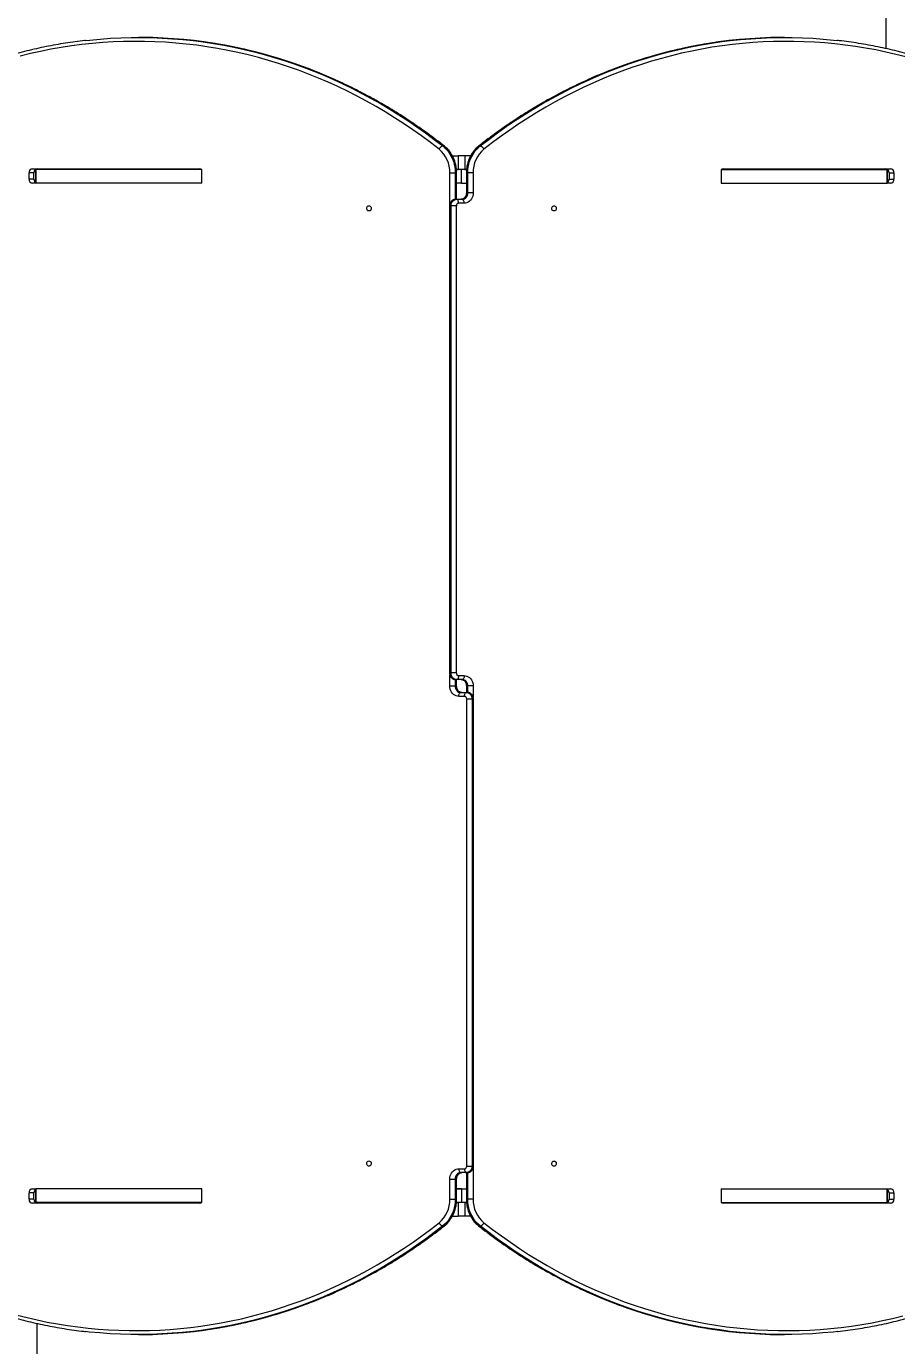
# Model space of a CAD drawing. Header units: millimetres. Extents: x -8939 to 8472, y -10604 to 8071.
# Drawn here: x -390 to 952, y -668 to 1365 of the extents above; entities that cross this region are included whole.
import ezdxf

# ---------------------------------------------------------------- set-up
doc = ezdxf.new("R2010")
doc.units = ezdxf.units.MM
for name, color, linetype in [('DIKOM_ОБЪЕКТ', 7, 'Continuous'), ('DIKOM_РАЗМЕР_ЗОНА', 7, 'Continuous'), ('DIKOM_РАЗМЕР_ОБЪЕКТА', 7, 'Continuous')]:
    doc.layers.add(name, color=color, linetype=linetype)
doc.styles.add('style1', font='arial.ttf', dxfattribs={"width": 0.8})
doc.dimstyles.new('1-50', dxfattribs={"dimtxt": 300, "dimasz": 200, "dimexe": 100, "dimexo": 0, "dimgap": 100, "dimtad": 1, "dimdec": 0, "dimtxsty": 'style1', "dimcen": 0, "dimclrd": 7, "dimclre": 7, "dimadec": 1, "dimazin": 2, "dimtfac": 1, "dimtdec": 0, "dimtmove": 0, "dimatfit": 3, "dimfxl": 0, "dimlwd": 25, "dimlwe": 18, "dimarcsym": 0})

# ---------------------------------------------------------------- blocks, each defined once
blk = doc.blocks.new('*D10')
at = {"layer": 'Defpoints', "color": 0, "transparency": 16777216}
for p in [(-1552.4, 6070.9), (-5993.5, -5179.1), (3962.9, -5179.1)]:
    blk.add_point(p, dxfattribs=at)
at = {"layer": 'DIKOM_РАЗМЕР_ОБЪЕКТА', "color": 7, "lineweight": 18, "transparency": 16777216}
for p, q in [((-1552.4, 6070.9), (-6093.5, 6070.9)), ((3962.9, -5179.1), (-6093.5, -5179.1))]:
    blk.add_line(p, q, dxfattribs=at)
at = {"layer": 'DIKOM_РАЗМЕР_ОБЪЕКТА', "color": 7, "lineweight": 25, "transparency": 16777216}
blk.add_line((-5993.5, 5870.9), (-5993.5, -4979.1), dxfattribs=at)
at = {"layer": 'DIKOM_РАЗМЕР_ОБЪЕКТА', "color": 7, "transparency": 16777216}
for points in [[(-6026.9, 5870.9), (-5960.2, 5870.9), (-5993.5, 6070.9)], [(-6026.9, -4979.1), (-5960.2, -4979.1), (-5993.5, -5179.1)]]:
    blk.add_solid(points, dxfattribs=at)
at = {"layer": 'DIKOM_РАЗМЕР_ОБЪЕКТА', "color": 0, "transparency": 16777216, "insert": (-6246.7, 1864), "char_height": 300, "attachment_point": 5, "rotation": 90, "style": 'style1'}
blk.add_mtext('11250', dxfattribs=at)
blk = doc.blocks.new('*D11')
at = {"layer": 'Defpoints', "color": 0, "transparency": 16777216}
for p in [(-4909.4, 1993.3), (5472.2, -1149), (5472.2, -8455.4)]:
    blk.add_point(p, dxfattribs=at)
at = {"layer": 'DIKOM_РАЗМЕР_ОБЪЕКТА', "color": 7, "lineweight": 18, "transparency": 16777216}
for p, q in [((-4909.4, 1993.3), (-4909.4, -8555.4)), ((5472.2, -1149), (5472.2, -8555.4))]:
    blk.add_line(p, q, dxfattribs=at)
at = {"layer": 'DIKOM_РАЗМЕР_ОБЪЕКТА', "color": 7, "lineweight": 25, "transparency": 16777216}
blk.add_line((-4709.4, -8455.4), (5272.2, -8455.4), dxfattribs=at)
at = {"layer": 'DIKOM_РАЗМЕР_ОБЪЕКТА', "color": 7, "transparency": 16777216}
for points in [[(-4709.4, -8422), (-4709.4, -8488.7), (-4909.4, -8455.4)], [(5272.2, -8422), (5272.2, -8488.7), (5472.2, -8455.4)]]:
    blk.add_solid(points, dxfattribs=at)
at = {"layer": 'DIKOM_РАЗМЕР_ОБЪЕКТА', "color": 0, "transparency": 16777216, "insert": (1663.1, -8202.2), "char_height": 300, "attachment_point": 5, "style": 'style1'}
blk.add_mtext('10400', dxfattribs=at)
blk = doc.blocks.new('*D12')
at = {"layer": 'Defpoints', "color": 0, "transparency": 16777216}
for p in [(-8488.9, 8070.9), (-1804, 8070.9), (173.6, -6679.1)]:
    blk.add_point(p, dxfattribs=at)
at = {"layer": 'DIKOM_РАЗМЕР_ЗОНА', "color": 7, "lineweight": 18, "transparency": 16777216}
for p, q in [((-1804, 8070.9), (-8588.9, 8070.9)), ((173.6, -6679.1), (-8588.9, -6679.1))]:
    blk.add_line(p, q, dxfattribs=at)
at = {"layer": 'DIKOM_РАЗМЕР_ЗОНА', "color": 7, "lineweight": 25, "transparency": 16777216}
blk.add_line((-8488.9, -6479.1), (-8488.9, 7870.9), dxfattribs=at)
at = {"layer": 'DIKOM_РАЗМЕР_ЗОНА', "color": 7, "transparency": 16777216}
for points in [[(-8522.3, 7870.9), (-8455.6, 7870.9), (-8488.9, 8070.9)], [(-8522.3, -6479.1), (-8455.6, -6479.1), (-8488.9, -6679.1)]]:
    blk.add_solid(points, dxfattribs=at)
at = {"layer": 'DIKOM_РАЗМЕР_ЗОНА', "color": 0, "transparency": 16777216, "insert": (-8742.1, 2001.1), "char_height": 300, "attachment_point": 5, "rotation": 90, "style": 'style1'}
blk.add_mtext('14750', dxfattribs=at)
blk = doc.blocks.new('*D13')
at = {"layer": 'Defpoints', "color": 0, "transparency": 16777216}
for p in [(-7909.4, 1799), (8472.2, -1099.5), (-7909.4, -10503.8)]:
    blk.add_point(p, dxfattribs=at)
at = {"layer": 'DIKOM_РАЗМЕР_ЗОНА', "color": 7, "lineweight": 18, "transparency": 16777216}
for p, q in [((-7909.4, 1799), (-7909.4, -10603.8)), ((8472.2, -1099.5), (8472.2, -10603.8))]:
    blk.add_line(p, q, dxfattribs=at)
at = {"layer": 'DIKOM_РАЗМЕР_ЗОНА', "color": 7, "lineweight": 25, "transparency": 16777216}
blk.add_line((8272.2, -10503.8), (-7709.4, -10503.8), dxfattribs=at)
at = {"layer": 'DIKOM_РАЗМЕР_ЗОНА', "color": 7, "transparency": 16777216}
for points in [[(-7709.4, -10470.4), (-7709.4, -10537.1), (-7909.4, -10503.8)], [(8272.2, -10470.4), (8272.2, -10537.1), (8472.2, -10503.8)]]:
    blk.add_solid(points, dxfattribs=at)
at = {"layer": 'DIKOM_РАЗМЕР_ЗОНА', "color": 0, "transparency": 16777216, "insert": (1786.3, -10250.6), "char_height": 300, "attachment_point": 5, "style": 'style1'}
blk.add_mtext('16400', dxfattribs=at)

msp = doc.modelspace()

# ---------------------------------------------------------------- linework, layer by layer
at = {"layer": 'DIKOM_ОБЪЕКТ', "color": 7, "linetype": 'Continuous', "lineweight": 15}
for p, q in [((934.7, 1415.2), (934.7, 1331.4)), ((-215.8, 1348.4), (-217.3, 1348.4)), ((778.7, 1348.4), (777.2, 1348.4)), ((253.5, 1181.2), (252, 1181.2)), ((307.9, 1181.2), (309.4, 1181.2)), ((266.7, 1166), (275.7, 1166)), ((275.7, 1166), (275.7, 1145)), ((285.7, 1166), (275.7, 1166)), ((285.7, 1166), (285.7, 1145)), ((294.7, 1166), (285.7, 1166)), ((-386, 1130), (-386, 1140)), ((-378.5, 1140), (-386, 1140)), ((-380.8, 1146), (-122.7, 1146)), ((-378.5, 1130), (-378.5, 1140)), ((-376.1, 1145), (-375.8, 1145)), ((-375.8, 1124.7), (-375.8, 1145)), ((-375.7, 1145), (-375.7, 1124)), ((-375.3, 1145), (-375.7, 1145)), ((-375.3, 1124), (-375.3, 1145)), ((-119.6, 1145), (-375.3, 1145)), ((-119.6, 1124), (-119.6, 1145)), ((262.7, 1139.9), (270.9, 1139.9)), ((262.7, 1092), (262.7, 1139.9)), ((272.4, 1139.9), (270.9, 1139.9)), ((270.9, 1139.9), (270.9, 1098.9)), ((272.4, 1099), (272.4, 1139.9)), ((272.4, 1139.9), (273.2, 1139.9)), ((272.9, 1145), (275.7, 1145)), ((272.9, 1145), (273.2, 1145)), ((275.7, 1145), (273.2, 1145)), ((273.2, 1139.9), (273.2, 1145)), ((273.2, 1099), (273.2, 1139.9)), ((285.7, 1145), (275.7, 1145)), ((280.7, 1124), (280.7, 1145)), ((288.4, 1145), (285.7, 1145)), ((285.7, 1145), (288.2, 1145)), ((288.4, 1145), (288.2, 1145)), ((288.2, 1145), (288.2, 1139.9)), ((288.2, 1139.9), (288.2, 1109)), ((289, 1139.9), (288.2, 1139.9)), ((289, 1139.9), (289, 1109)), ((289, 1139.9), (290.5, 1139.9)), ((298.7, 1139.9), (290.5, 1139.9)), ((290.5, 1109), (290.5, 1139.9)), ((298.7, 1139.9), (298.7, 1109)), ((681, 1145), (681, 1124)), ((681, 1145), (936.6, 1145)), ((684.1, 1146), (942.1, 1146)), ((934.7, 1145), (934.7, 1146)), ((936.6, 1145), (936.6, 1124)), ((936.6, 1145), (937, 1145)), ((937, 1124), (937, 1145)), ((937.5, 1145), (937.1, 1145)), ((937.1, 1145), (937.1, 1124.7)), ((939.8, 1140), (947.3, 1140)), ((939.8, 1140), (939.8, 1130)), ((947.3, 1140), (947.3, 1130)), ((-378.5, 1130), (-386, 1130)), ((-375.7, 1124), (-380.8, 1124)), ((-375.3, 1124), (-375.7, 1124)), ((-119.6, 1124), (-375.3, 1124)), ((280.7, 1124), (273.2, 1124)), ((280.7, 1124), (288.2, 1124)), ((681, 1124), (936.6, 1124)), ((936.6, 1124), (937, 1124)), ((942.1, 1124), (937, 1124)), ((939.8, 1130), (947.3, 1130)), ((271.7, 1099), (273.2, 1099)), ((273.2, 1099), (281.8, 1099)), ((289, 1109), (288.2, 1109)), ((289, 1109), (290.5, 1109)), ((298.7, 1109), (290.5, 1109)), ((262.2, 1089), (262.2, 369)), ((263, 1089), (262.2, 1089)), ((263, 1089), (263, 369)), ((263, 1089), (264.5, 1089)), ((264.5, 369), (264.5, 1089)), ((272.7, 1089), (264.5, 1089)), ((272.7, 1089), (272.7, 369)), ((284.8, 1093), (276.2, 1093)), ((263, 369), (262.2, 369)), ((263, 369), (264.5, 369)), ((272.7, 369), (264.5, 369)), ((262.7, 349), (262.7, 365.8)), ((262.7, 349), (270.9, 349)), ((270.9, 359), (270.9, 349)), ((272.4, 349), (270.9, 349)), ((271.7, 359), (273.2, 359)), ((272.4, 349), (272.4, 359)), ((272.4, 349), (273.2, 349)), ((273.2, 349), (273.2, 359)), ((281.8, 359), (273.2, 359)), ((276.2, 365), (284.8, 365)), ((288.2, 349), (288.2, 339)), ((289, 349), (288.2, 349)), ((289, 349), (290.5, 349)), ((289, 349), (289, 339)), ((298.7, 349), (290.5, 349)), ((290.5, 338.9), (290.5, 349)), ((298.7, 349), (298.7, 332.1)), ((285.2, 333), (276.5, 333)), ((279.5, 339), (288.2, 339)), ((289.7, 339), (288.2, 339)), ((288.7, -391), (288.7, 329)), ((288.7, 329), (296.9, 329)), ((296.9, 329), (296.9, -391)), ((298.4, 329), (296.9, 329)), ((298.4, -391), (298.4, 329)), ((298.4, 329), (299.2, 329)), ((299.2, -391), (299.2, 329)), ((276.5, -395), (285.2, -395)), ((288.2, -401), (279.5, -401)), ((281, -401), (279.5, -401)), ((288.2, -401), (288.2, -441.9)), ((289.7, -401), (288.2, -401)), ((288.7, -391), (296.9, -391)), ((289, -401), (289, -441.9)), ((290.5, -441.9), (290.5, -401)), ((298.4, -391), (296.9, -391)), ((298.4, -391), (299.2, -391)), ((298.7, -394.1), (298.7, -441.9)), ((-380.8, -426), (-375.7, -426)), ((-375.8, -447), (-375.8, -426.8)), ((-375.7, -426), (-375.7, -447)), ((-375.3, -426), (-375.7, -426)), ((-375.3, -447), (-375.3, -426)), ((-119.6, -426), (-375.3, -426)), ((-119.6, -447), (-119.6, -426)), ((262.7, -441.9), (262.7, -411)), ((262.7, -411), (270.9, -411)), ((270.9, -411), (270.9, -441.9)), ((272.4, -411), (270.9, -411)), ((272.4, -441.9), (272.4, -411)), ((272.4, -411), (273.2, -411)), ((273.2, -441.9), (273.2, -411)), ((273.2, -447), (273.2, -426)), ((280.7, -426), (273.2, -426)), ((273.2, -426), (288.2, -426)), ((280.7, -426), (280.7, -447)), ((280.7, -426), (288.2, -426)), ((681, -426), (681, -447)), ((681, -426), (936.6, -426)), ((936.6, -426), (936.6, -447)), ((936.6, -426), (937, -426)), ((937, -447), (937, -426)), ((937, -426), (942.1, -426)), ((937.1, -426.8), (937.1, -447)), ((-386, -442), (-386, -432)), ((-378.5, -432), (-386, -432)), ((-378.5, -442), (-386, -442)), ((-378.5, -442), (-378.5, -432)), ((-376.1, -447), (-375.8, -447)), ((-375.3, -447), (-375.7, -447)), ((-119.6, -447), (-375.3, -447)), ((-373.3, -447), (-373.3, -448)), ((262.7, -441.9), (270.9, -441.9)), ((272.4, -441.9), (270.9, -441.9)), ((272.4, -441.9), (273.2, -441.9)), ((272.9, -447), (275.7, -447)), ((272.9, -447), (273.2, -447)), ((275.7, -447), (273.2, -447)), ((275.7, -447), (275.7, -468)), ((285.7, -447), (275.7, -447)), ((285.7, -447), (285.7, -468)), ((288.4, -447), (285.7, -447)), ((285.7, -447), (288.2, -447)), ((289, -441.9), (288.2, -441.9)), ((288.2, -441.9), (288.2, -447)), ((288.4, -447), (288.2, -447)), ((289, -441.9), (290.5, -441.9)), ((298.7, -441.9), (290.5, -441.9)), ((681, -447), (936.6, -447)), ((936.6, -447), (937, -447)), ((937.5, -447), (937.1, -447)), ((939.8, -432), (947.3, -432)), ((939.8, -432), (939.8, -442)), ((939.8, -442), (947.3, -442)), ((947.3, -432), (947.3, -442)), ((-122.7, -448), (-380.8, -448)), ((942.1, -448), (684.1, -448)), ((253.5, -483.2), (252, -483.2)), ((266.7, -468), (275.7, -468)), ((285.7, -468), (275.7, -468)), ((294.7, -468), (285.7, -468)), ((307.9, -483.2), (309.4, -483.2)), ((-373.3, -717.2), (-373.3, -633.5)), ((-217.3, -650.5), (-215.8, -650.5)), ((777.2, -650.5), (778.7, -650.5))]:
    msp.add_line(p, q, dxfattribs=at)
at = {"layer": 'DIKOM_ОБЪЕКТ', "color": 7, "linetype": 'Continuous', "lineweight": 15, "flags": 128}
for points in [[(246.1, 1176.2), (232.7, 1186.5), (219.1, 1196.6), (205.4, 1206.3), (191.5, 1215.7), (177.4, 1224.8), (163.2, 1233.6), (148.9, 1242), (134.4, 1250.2), (119.8, 1258), (105.1, 1265.4), (90.2, 1272.6), (75.2, 1279.4), (60.1, 1285.9), (44.9, 1292), (29.6, 1297.8), (14.2, 1303.2), (-1.3, 1308.3), (-16.8, 1313.1), (-32.5, 1317.5), (-48.2, 1321.5), (-64, 1325.2), (-79.8, 1328.5), (-95.7, 1331.5), (-111.7, 1334.1), (-127.6, 1336.4), (-143.7, 1338.3), (-159.7, 1339.8), (-175.8, 1341), (-191.9, 1341.8), (-208, 1342.3), (-224.1, 1342.4), (-240.2, 1342.1), (-256.3, 1341.5), (-272.3, 1340.5), (-288.4, 1339.2), (-304.4, 1337.5), (-320.4, 1335.4), (-336.4, 1333), (-352.3, 1330.2), (-368.2, 1327), (-384, 1323.5), (-399.8, 1319.7)], [(-299, 1343.8), (-292.3, 1344.5), (-276.4, 1346), (-260.5, 1347.1), (-244.6, 1347.9), (-228.7, 1348.3), (-212.7, 1348.4), (-196.8, 1348.1), (-180.9, 1347.5), (-165, 1346.5), (-149.1, 1345.2), (-133.2, 1343.5), (-133.1, 1343.5)], [(-131.5, 1343.5), (-131.7, 1343.5), (-147.6, 1345.2), (-163.5, 1346.5), (-179.4, 1347.5), (-195.3, 1348.1), (-211.2, 1348.4), (-215.8, 1348.4)], [(-133.1, 1343.5), (-117.4, 1341.5), (-101.6, 1339.1), (-85.8, 1336.3), (-70.1, 1333.3), (-54.4, 1329.8), (-38.8, 1326.1), (-23.3, 1321.9), (-7.9, 1317.5), (7.5, 1312.7), (22.8, 1307.6), (38, 1302.1), (53.2, 1296.3), (68.2, 1290.1), (83.1, 1283.7), (97.9, 1276.9), (112.6, 1269.7), (127.2, 1262.3), (141.6, 1254.5), (155.9, 1246.4), (170.1, 1238), (184.1, 1229.3), (198, 1220.3), (211.7, 1210.9), (225.3, 1201.3), (238.7, 1191.4), (252, 1181.2)], [(253.5, 1181.2), (240.2, 1191.4), (226.8, 1201.3), (213.2, 1210.9), (199.5, 1220.3), (185.6, 1229.3), (171.6, 1238), (157.4, 1246.4), (143.1, 1254.5), (128.7, 1262.3), (114.1, 1269.7), (99.4, 1276.9), (84.6, 1283.7), (69.7, 1290.1), (54.7, 1296.3), (39.5, 1302.1), (24.3, 1307.6), (9, 1312.7), (-6.4, 1317.5), (-21.8, 1321.9), (-37.3, 1326.1), (-52.9, 1329.8), (-68.6, 1333.3), (-84.3, 1336.3), (-100.1, 1339.1), (-115.9, 1341.5), (-131.5, 1343.5)], [(692.9, 1343.5), (677.4, 1341.5), (661.6, 1339.1), (645.9, 1336.4), (630.1, 1333.3), (614.5, 1329.9), (598.9, 1326.1), (583.3, 1322), (567.9, 1317.5), (552.5, 1312.7), (537.2, 1307.6), (521.9, 1302.1), (506.8, 1296.3), (491.8, 1290.2), (476.9, 1283.7), (462, 1276.9), (447.3, 1269.8), (432.8, 1262.3), (418.3, 1254.5), (404, 1246.4), (389.8, 1238), (375.8, 1229.3), (361.9, 1220.3), (348.1, 1211), (334.6, 1201.3), (321.1, 1191.4), (307.9, 1181.2)], [(309.4, 1181.2), (322.6, 1191.4), (336.1, 1201.3), (349.6, 1211), (363.4, 1220.3), (377.3, 1229.3), (391.3, 1238), (405.5, 1246.4), (419.8, 1254.5), (434.3, 1262.3), (448.8, 1269.8), (463.5, 1276.9), (478.4, 1283.7), (493.3, 1290.2), (508.3, 1296.3), (523.4, 1302.1), (538.7, 1307.6), (554, 1312.7), (569.4, 1317.5), (584.8, 1322), (600.4, 1326.1), (616, 1329.9), (631.6, 1333.3), (647.4, 1336.4), (663.1, 1339.1), (678.9, 1341.5), (694.6, 1343.5)], [(965.9, 1318.4), (950.5, 1322.3), (934.9, 1325.9), (919.3, 1329.1), (903.7, 1332), (888, 1334.5), (872.3, 1336.7), (856.5, 1338.5), (840.7, 1340), (824.9, 1341.1), (809.1, 1341.9), (793.2, 1342.3), (777.4, 1342.4), (761.5, 1342.1), (745.7, 1341.5), (729.9, 1340.5), (714.1, 1339.2), (698.3, 1337.5), (682.6, 1335.5), (666.8, 1333.2), (651.2, 1330.5), (635.6, 1327.4), (620, 1324), (604.5, 1320.2), (589, 1316.2), (573.7, 1311.7), (558.4, 1307), (543.2, 1301.9), (528, 1296.4), (513, 1290.6), (498.1, 1284.5), (483.2, 1278.1), (468.5, 1271.3), (453.9, 1264.3), (439.4, 1256.8), (425.1, 1249.1), (410.8, 1241.1), (396.7, 1232.7), (382.8, 1224.1), (369, 1215.1), (355.3, 1205.8), (341.8, 1196.2), (328.5, 1186.4), (315.3, 1176.2)], [(777.2, 1348.4), (772.9, 1348.4), (756.9, 1348.1), (741, 1347.5), (725.1, 1346.5), (709.2, 1345.2), (693.3, 1343.5), (692.9, 1343.5)], [(694.6, 1343.5), (694.8, 1343.5), (710.7, 1345.2), (726.6, 1346.5), (742.5, 1347.5), (758.4, 1348.1), (774.4, 1348.4), (790.3, 1348.3), (806.2, 1347.9), (822.2, 1347.1), (838.1, 1346), (854, 1344.5), (860.3, 1343.8)], [(252, 1181.2), (251.3, 1181.1), (250.6, 1180.8), (249.8, 1180.3), (249, 1179.7), (248.2, 1179), (247.4, 1178.1), (246.7, 1177.2), (246.1, 1176.2)], [(252, 1181.2), (255, 1178.5), (257.9, 1175.6), (260.5, 1172.3), (262.9, 1168.8), (264.9, 1165.1), (266.7, 1161.2), (268.2, 1157.2), (269.4, 1153), (270.2, 1148.6), (270.7, 1144.3), (270.9, 1139.9)], [(272.4, 1139.9), (272.2, 1144.3), (271.7, 1148.6), (270.9, 1153), (269.7, 1157.2), (268.2, 1161.2), (266.4, 1165.1), (264.4, 1168.8), (262, 1172.3), (259.4, 1175.6), (256.5, 1178.5), (253.5, 1181.2)], [(254.3, 1180.9), (254, 1181.1), (253.5, 1181.2)], [(307.9, 1181.2), (304.8, 1178.5), (302, 1175.6), (299.4, 1172.3), (297, 1168.8), (294.9, 1165.1), (293.1, 1161.2), (291.7, 1157.2), (290.5, 1153), (289.7, 1148.6), (289.2, 1144.3), (289, 1139.9)], [(290.5, 1139.9), (290.7, 1144.3), (291.2, 1148.6), (292, 1153), (293.2, 1157.2), (294.6, 1161.2), (296.4, 1165.1), (298.5, 1168.8), (300.9, 1172.3), (303.5, 1175.6), (306.3, 1178.5), (309.4, 1181.2)], [(307.1, 1180.9), (307.4, 1181.1), (307.9, 1181.2)], [(309.4, 1181.2), (310, 1181.1), (310.8, 1180.8), (311.5, 1180.3), (312.4, 1179.7), (313.2, 1179), (314, 1178.1), (314.7, 1177.2), (315.3, 1176.2)], [(271.7, 1099), (270, 1098.8), (268.3, 1098.2), (266.9, 1097.3), (265.5, 1096), (264.5, 1094.5), (263.7, 1092.8), (263.2, 1090.9), (263, 1089)], [(264.5, 1089), (264.7, 1090.9), (265.2, 1092.8), (266, 1094.5), (267, 1096), (268.4, 1097.3), (269.8, 1098.2), (271.5, 1098.8), (273.2, 1099)], [(276.2, 1093), (276.1, 1094.1), (275.9, 1095.3), (275.7, 1096.3), (275.3, 1097.2), (274.8, 1097.9), (274.3, 1098.5), (273.7, 1098.8), (273.2, 1099)], [(289, 1109), (288.8, 1107), (288.3, 1105.1), (287.5, 1103.4), (286.4, 1101.9), (285.1, 1100.6), (283.6, 1099.7), (282, 1099.2), (280.3, 1099)], [(281.8, 1099), (283.5, 1099.2), (285.1, 1099.7), (286.6, 1100.6), (287.9, 1101.9), (289, 1103.4), (289.8, 1105.1), (290.3, 1107), (290.5, 1109)], [(284.8, 1093), (284.8, 1094.1), (284.6, 1095.3), (284.3, 1096.3), (283.9, 1097.2), (283.5, 1097.9), (283, 1098.5), (282.4, 1098.8), (281.8, 1099)], [(298.7, 1109), (298.5, 1106.5), (298, 1104), (297.2, 1101.7), (296, 1099.6), (294.6, 1097.6), (293, 1096), (291.1, 1094.7), (289.1, 1093.7), (287, 1093.2), (284.8, 1093)], [(138, 1089), (139, 1088.8), (139.9, 1088.3), (140.7, 1087.5), (141.2, 1086.4), (141.4, 1085.3), (141.3, 1084.1), (141, 1083), (140.3, 1082), (139.5, 1081.4), (138.5, 1081), (137.5, 1081), (136.5, 1081.4), (135.6, 1082), (135, 1083), (134.6, 1084.1), (134.5, 1085.3), (134.7, 1086.4), (135.3, 1087.5), (136, 1088.3), (137, 1088.8), (138, 1089)], [(423.4, 1081), (422.4, 1081.1), (421.4, 1081.7), (420.7, 1082.5), (420.2, 1083.5), (419.9, 1084.7), (420, 1085.8), (420.4, 1087), (421, 1087.9), (421.9, 1088.6), (422.9, 1088.9), (423.9, 1088.9), (424.9, 1088.6), (425.7, 1087.9), (426.4, 1087), (426.8, 1085.8), (426.8, 1084.7), (426.6, 1083.5), (426.1, 1082.5), (425.3, 1081.7), (424.4, 1081.1), (423.4, 1081)], [(263, 369), (263.2, 367), (263.7, 365.1), (264.5, 363.4), (265.5, 361.9), (266.9, 360.6), (268.3, 359.7), (270, 359.2), (271.7, 359)], [(273.2, 359), (271.5, 359.2), (269.8, 359.7), (268.4, 360.6), (267, 361.9), (266, 363.4), (265.2, 365.1), (264.7, 367), (264.5, 369)], [(276.5, 333), (274.4, 333.2), (272.3, 333.7), (270.2, 334.7), (268.4, 336), (266.7, 337.6), (265.3, 339.6), (264.2, 341.7), (263.4, 344), (262.9, 346.5), (262.7, 349)], [(270.9, 349), (271, 347), (271.5, 345.1), (272.3, 343.4), (273.4, 341.9), (274.7, 340.6), (276.2, 339.7), (277.8, 339.2), (279.5, 339)], [(281, 339), (279.3, 339.2), (277.7, 339.7), (276.2, 340.6), (274.9, 341.9), (273.8, 343.4), (273, 345.1), (272.5, 347), (272.4, 349)], [(276.2, 365), (276.1, 363.8), (275.9, 362.7), (275.7, 361.6), (275.3, 360.7), (274.8, 360), (274.3, 359.4), (273.7, 359.1), (273.2, 359)], [(280.3, 359), (282, 358.8), (283.6, 358.2), (285.1, 357.3), (286.4, 356), (287.5, 354.5), (288.3, 352.8), (288.8, 350.9), (289, 349)], [(284.8, 365), (284.8, 363.8), (284.6, 362.7), (284.3, 361.6), (283.9, 360.7), (283.5, 360), (283, 359.4), (282.4, 359.1), (281.8, 359)], [(290.5, 349), (290.3, 350.9), (289.8, 352.8), (289, 354.5), (287.9, 356), (286.6, 357.3), (285.1, 358.2), (283.5, 358.8), (281.8, 359)], [(284.8, 365), (287, 364.8), (289.1, 364.2), (291.1, 363.2), (293, 361.9), (294.6, 360.3), (296, 358.4), (297.2, 356.2), (298, 353.9), (298.5, 351.5), (298.7, 349)], [(276.5, 333), (276.6, 334.1), (276.8, 335.3), (277, 336.3), (277.4, 337.2), (277.9, 337.9), (278.4, 338.5), (279, 338.8), (279.5, 339)], [(285.2, 333), (285.3, 334.1), (285.4, 335.3), (285.7, 336.3), (286.1, 337.2), (286.5, 337.9), (287, 338.5), (287.6, 338.8), (288.2, 339)], [(288.2, 339), (289.9, 338.8), (291.5, 338.2), (293, 337.3), (294.3, 336), (295.4, 334.5), (296.2, 332.8), (296.7, 330.9), (296.9, 329)], [(298.4, 329), (298.2, 330.9), (297.7, 332.8), (296.9, 334.5), (295.8, 336), (294.5, 337.3), (293, 338.2), (291.4, 338.8), (289.7, 339)], [(138, -383), (139, -383.2), (139.9, -383.7), (140.7, -384.5), (141.2, -385.6), (141.4, -386.7), (141.3, -387.9), (141, -389), (140.3, -390), (139.5, -390.6), (138.5, -391), (137.5, -391), (136.5, -390.6), (135.6, -390), (135, -389), (134.6, -387.9), (134.5, -386.7), (134.7, -385.6), (135.3, -384.5), (136, -383.7), (137, -383.2), (138, -383)], [(423.4, -391), (422.4, -390.9), (421.4, -390.3), (420.7, -389.5), (420.2, -388.5), (419.9, -387.3), (420, -386.2), (420.4, -385), (421, -384.1), (421.9, -383.4), (422.9, -383.1), (423.9, -383.1), (424.9, -383.4), (425.7, -384.1), (426.4, -385), (426.8, -386.2), (426.8, -387.3), (426.6, -388.5), (426.1, -389.5), (425.3, -390.3), (424.4, -390.9), (423.4, -391)], [(262.7, -411), (262.9, -408.5), (263.4, -406.1), (264.2, -403.8), (265.3, -401.6), (266.7, -399.7), (268.4, -398.1), (270.2, -396.8), (272.3, -395.8), (274.4, -395.2), (276.5, -395)], [(279.5, -401), (277.8, -401.2), (276.2, -401.8), (274.7, -402.7), (273.4, -404), (272.3, -405.5), (271.5, -407.2), (271, -409.1), (270.9, -411)], [(272.4, -411), (272.5, -409.1), (273, -407.2), (273.8, -405.5), (274.9, -404), (276.2, -402.7), (277.7, -401.8), (279.3, -401.2), (281, -401)], [(276.5, -395), (276.6, -396.2), (276.8, -397.3), (277, -398.4), (277.4, -399.3), (277.9, -400), (278.4, -400.6), (279, -400.9), (279.5, -401)], [(285.2, -395), (285.3, -396.2), (285.4, -397.3), (285.7, -398.4), (286.1, -399.3), (286.5, -400), (287, -400.6), (287.6, -400.9), (288.2, -401)], [(296.9, -391), (296.7, -393), (296.2, -394.9), (295.4, -396.6), (294.3, -398.1), (293, -399.4), (291.5, -400.3), (289.9, -400.8), (288.2, -401)], [(289.7, -401), (291.4, -400.8), (293, -400.3), (294.5, -399.4), (295.8, -398.1), (296.9, -396.6), (297.7, -394.9), (298.2, -393), (298.4, -391)], [(270.9, -441.9), (270.7, -446.4), (270.2, -450.7), (269.4, -455), (268.2, -459.2), (266.7, -463.3), (264.9, -467.2), (262.9, -470.9), (260.5, -474.4), (257.9, -477.6), (255, -480.6), (252, -483.2)], [(253.5, -483.2), (256.5, -480.6), (259.4, -477.6), (262, -474.4), (264.4, -470.9), (266.4, -467.2), (268.2, -463.3), (269.7, -459.2), (270.9, -455), (271.7, -450.7), (272.2, -446.4), (272.4, -441.9)], [(289, -441.9), (289.2, -446.4), (289.7, -450.7), (290.5, -455), (291.7, -459.2), (293.1, -463.3), (294.9, -467.2), (297, -470.9), (299.4, -474.4), (302, -477.6), (304.8, -480.6), (307.9, -483.2)], [(309.4, -483.2), (306.3, -480.6), (303.5, -477.6), (300.9, -474.4), (298.5, -470.9), (296.4, -467.2), (294.6, -463.3), (293.2, -459.2), (292, -455), (291.2, -450.7), (290.7, -446.4), (290.5, -441.9)], [(-404.6, -620.5), (-389.1, -624.4), (-373.6, -628), (-358, -631.2), (-342.3, -634), (-326.6, -636.6), (-310.9, -638.7), (-295.1, -640.6), (-279.3, -642.1), (-263.5, -643.2), (-247.7, -644), (-231.9, -644.4), (-216, -644.5), (-200.2, -644.2), (-184.3, -643.6), (-168.5, -642.6), (-152.7, -641.3), (-136.9, -639.6), (-121.2, -637.6), (-105.5, -635.2), (-89.8, -632.5), (-74.2, -629.5), (-58.6, -626.1), (-43.1, -622.3), (-27.7, -618.2), (-12.3, -613.8), (3, -609), (18.2, -603.9), (33.3, -598.5), (48.4, -592.7), (63.3, -586.6), (78.1, -580.2), (92.8, -573.4), (107.5, -566.3), (121.9, -558.9), (136.3, -551.2), (150.5, -543.2), (164.6, -534.8), (178.6, -526.1), (192.4, -517.2), (206, -507.9), (219.5, -498.3), (232.9, -488.5), (246.1, -478.3)], [(252, -483.2), (238.7, -493.5), (225.3, -503.4), (211.7, -513), (198, -522.4), (184.1, -531.4), (170, -540.1), (155.9, -548.5), (141.5, -556.6), (127.1, -564.4), (112.5, -571.8), (97.8, -579), (83, -585.8), (68.1, -592.3), (53, -598.4), (37.9, -604.2), (22.7, -609.7), (7.4, -614.8), (-8, -619.6), (-23.5, -624.1), (-39, -628.2), (-54.6, -632), (-70.3, -635.4), (-86, -638.5), (-101.8, -641.2), (-117.6, -643.6), (-133.2, -645.6)], [(-131.5, -645.6), (-116.1, -643.6), (-100.3, -641.2), (-84.5, -638.5), (-68.8, -635.4), (-53.1, -632), (-37.5, -628.2), (-22, -624.1), (-6.5, -619.6), (8.9, -614.8), (24.2, -609.7), (39.4, -604.2), (54.5, -598.4), (69.6, -592.3), (84.5, -585.8), (99.3, -579), (114, -571.8), (128.6, -564.4), (143, -556.6), (157.4, -548.5), (171.5, -540.1), (185.6, -531.4), (199.5, -522.4), (213.2, -513), (226.8, -503.4), (240.2, -493.5), (253.5, -483.2)], [(252, -483.2), (251.3, -483.1), (250.6, -482.9), (249.8, -482.4), (249, -481.8), (248.2, -481), (247.4, -480.2), (246.7, -479.3), (246.1, -478.3)], [(254.3, -483), (254, -483.1), (253.5, -483.2)], [(307.1, -483), (307.4, -483.1), (307.9, -483.2)], [(307.9, -483.2), (321.1, -493.5), (334.5, -503.4), (348.1, -513), (361.9, -522.4), (375.7, -531.4), (389.8, -540.1), (403.9, -548.5), (418.3, -556.6), (432.7, -564.4), (447.3, -571.8), (462, -578.9), (476.8, -585.7), (491.7, -592.2), (506.7, -598.4), (521.8, -604.2), (537, -609.6), (552.3, -614.8), (567.7, -619.6), (583.2, -624), (598.7, -628.1), (614.3, -631.9), (630, -635.3), (645.7, -638.4), (661.4, -641.2), (677.2, -643.5), (692.9, -645.6)], [(309.4, -483.2), (310, -483.1), (310.8, -482.9), (311.5, -482.4), (312.4, -481.8), (313.2, -481), (314, -480.2), (314.7, -479.3), (315.3, -478.3)], [(694.5, -645.6), (678.7, -643.5), (662.9, -641.2), (647.2, -638.4), (631.5, -635.3), (615.8, -631.9), (600.2, -628.1), (584.7, -624), (569.2, -619.6), (553.8, -614.8), (538.5, -609.6), (523.3, -604.2), (508.2, -598.4), (493.2, -592.2), (478.3, -585.7), (463.5, -578.9), (448.8, -571.8), (434.2, -564.4), (419.8, -556.6), (405.4, -548.5), (391.3, -540.1), (377.2, -531.4), (363.4, -522.4), (349.6, -513), (336, -503.4), (322.6, -493.5), (309.4, -483.2)], [(315.3, -478.3), (328.7, -488.6), (342.3, -498.6), (356, -508.4), (369.9, -517.8), (383.9, -526.9), (398.1, -535.6), (412.5, -544.1), (426.9, -552.2), (441.6, -560), (456.3, -567.5), (471.2, -574.7), (486.1, -581.5), (501.2, -587.9), (516.4, -594.1), (531.7, -599.9), (547.1, -605.3), (562.6, -610.4), (578.2, -615.2), (593.8, -619.6), (609.6, -623.6), (625.3, -627.3), (641.2, -630.6), (657.1, -633.6), (673, -636.2), (689, -638.5), (705, -640.4), (721.1, -641.9), (737.1, -643.1), (753.2, -643.9), (769.3, -644.4), (785.4, -644.5), (801.5, -644.2), (817.6, -643.6), (833.7, -642.6), (849.8, -641.2), (865.8, -639.5), (881.8, -637.5), (897.8, -635), (913.7, -632.3), (929.6, -629.1), (945.4, -625.6), (961.1, -621.7)], [(-133.2, -645.6), (-133.4, -645.6), (-149.3, -647.3), (-165.2, -648.6), (-181.1, -649.6), (-197.1, -650.2), (-213, -650.5), (-228.9, -650.4), (-244.9, -650), (-260.8, -649.2), (-276.7, -648), (-292.6, -646.6), (-298.9, -645.9)], [(-215.8, -650.5), (-211.5, -650.5), (-195.6, -650.2), (-179.6, -649.6), (-163.7, -648.6), (-147.8, -647.3), (-131.9, -645.6), (-131.5, -645.6)], [(692.9, -645.6), (693.1, -645.6), (708.9, -647.3), (724.8, -648.6), (740.7, -649.6), (756.7, -650.2), (772.6, -650.5), (777.2, -650.5)], [(860.4, -645.8), (853.7, -646.6), (837.8, -648.1), (821.9, -649.2), (805.9, -650), (790, -650.4), (774.1, -650.5), (758.2, -650.2), (742.2, -649.6), (726.3, -648.6), (710.4, -647.3), (694.6, -645.6), (694.5, -645.6)]]:
    msp.add_lwpolyline(points, dxfattribs=at)
at = {"layer": 'DIKOM_ОБЪЕКТ', "color": 7, "linetype": 'Continuous', "lineweight": 15}
for centre, radius, start, end in [((216.5, 1140.7), 46.2, 358.9271, 50.243), ((344.8, 1140.7), 46.2, 129.7568, 181.0733), ((-380.3, 1140.3), 5.64, 94.4024, 183.8119), ((-372.8, 1140.3), 5.64, 94.4022, 183.8107), ((-122.7, 1141.2), 4.72, 52.0016, 89.6087), ((684.1, 1141.2), 4.72, 90.3826, 128.0064), ((934.2, 1140.3), 5.64, 356.1875, 85.6012), ((941.7, 1140.3), 5.64, 356.1878, 85.6009), ((-380.3, 1129.6), 5.64, 176.1891, 265.5966), ((-372.4, 1129.8), 6.12, 178.3411, 237.3862), ((933.7, 1129.8), 6.12, 302.6117, 1.6627), ((941.7, 1129.6), 5.64, 274.4004, 3.8132), ((276.5, 1089.2), 3.76, 94.4017, 183.8108), ((276.5, 368.7), 3.76, 176.1911, 265.5974), ((284.9, 329.2), 3.76, 356.1892, 85.5983), ((284.9, -391.3), 3.76, 274.3999, 3.8125), ((-380.3, -431.7), 5.64, 94.4011, 183.812), ((-372.4, -431.9), 6.13, 122.6146, 181.6592), ((933.7, -431.9), 6.12, 358.338, 57.3876), ((941.7, -431.7), 5.64, 356.188, 85.5984), ((-380.3, -442.4), 5.64, 176.187, 265.5988), ((-372.8, -442.4), 5.64, 176.1881, 265.5989), ((-122.7, -443.3), 4.72, 270.3894, 308.0046), ((216.5, -442.8), 46.2, 309.7568, 1.073), ((344.8, -442.8), 46.2, 178.9268, 230.2433), ((684.1, -443.3), 4.72, 232.0029, 269.6081), ((934.2, -442.4), 5.64, 274.4011, 3.8114), ((941.7, -442.4), 5.64, 274.4015, 3.811)]:
    msp.add_arc(centre, radius, start, end, dxfattribs=at)
for points, knots in [([(-299.2, 1343.7), (-299.4, 1343.7), (-304.7, 1343.2), (-314.9, 1341.8), (-329.9, 1339.7), (-344.9, 1337.1), (-359.8, 1334.3), (-374.6, 1331.2), (-389.4, 1327.7), (-404.2, 1324), (-418.9, 1319.9), (-433.5, 1315.6), (-448.1, 1310.9), (-462.5, 1305.9), (-476.9, 1300.6), (-491.3, 1295), (-505.5, 1289.2), (-519.6, 1283), (-533.6, 1276.5), (-547.6, 1269.8), (-561.4, 1262.7), (-575.1, 1255.4), (-588.7, 1247.8), (-602.2, 1239.8), (-615.5, 1231.7), (-628.7, 1223.2), (-641.2, 1214.9), (-649.2, 1209.3), (-652.9, 1206.7)], [0, 0, 0, 0, 0.00186, 0.041999, 0.082139, 0.12228, 0.162421, 0.202563, 0.242705, 0.282848, 0.322992, 0.363137, 0.403283, 0.443429, 0.483577, 0.523726, 0.563875, 0.604026, 0.644178, 0.684332, 0.724486, 0.764641, 0.804798, 0.844956, 0.885115, 0.925275, 0.965437, 1, 1, 1, 1]), ([(254.3, 1180.9), (252.1, 1182.6), (245.7, 1187.6), (235, 1195.7), (222.3, 1205), (209.3, 1214), (196.3, 1222.8), (183.1, 1231.2), (169.7, 1239.4), (156.3, 1247.4), (142.7, 1255), (129, 1262.3), (115.2, 1269.4), (101.2, 1276.2), (87.2, 1282.7), (73.1, 1288.9), (58.9, 1294.8), (44.6, 1300.4), (30.2, 1305.6), (15.7, 1310.6), (1.1, 1315.3), (-13.5, 1319.7), (-28.2, 1323.8), (-42.9, 1327.6), (-57.7, 1331), (-72.6, 1334.2), (-87.5, 1337), (-102.5, 1339.5), (-117.1, 1341.7), (-126.7, 1342.9), (-131.4, 1343.4)], [0, 0, 0, 0, 0.019237, 0.055675, 0.092113, 0.128549, 0.164984, 0.201419, 0.237852, 0.274284, 0.310715, 0.347145, 0.383574, 0.420002, 0.456428, 0.492854, 0.529278, 0.565702, 0.602124, 0.638546, 0.674966, 0.711385, 0.747804, 0.784221, 0.820638, 0.857054, 0.89347, 0.929884, 0.966298, 1, 1, 1, 1]), ([(692.7, 1343.4), (689.9, 1343.1), (682.1, 1342.2), (669.3, 1340.4), (654.3, 1338), (639.4, 1335.2), (624.5, 1332.2), (609.7, 1328.9), (594.9, 1325.2), (580.2, 1321.2), (565.6, 1317), (551, 1312.4), (536.5, 1307.5), (522.1, 1302.3), (507.7, 1296.8), (493.5, 1291.1), (479.3, 1285), (465.2, 1278.6), (451.3, 1271.9), (437.4, 1265), (423.7, 1257.7), (410.1, 1250.2), (396.6, 1242.4), (383.2, 1234.3), (369.9, 1225.9), (356.8, 1217.2), (343.8, 1208.3), (331, 1199.1), (318.7, 1190), (310.8, 1183.8), (307.1, 1180.9)], [0, 0, 0, 0, 0.020386, 0.056799, 0.093212, 0.129626, 0.16604, 0.202455, 0.238871, 0.275287, 0.311704, 0.348122, 0.384541, 0.420961, 0.457381, 0.493803, 0.530225, 0.566649, 0.603074, 0.639499, 0.675926, 0.712354, 0.748783, 0.785213, 0.821644, 0.858076, 0.894509, 0.930944, 0.967379, 1, 1, 1, 1]), ([(1214.7, 1206.4), (1212.4, 1207.9), (1205.9, 1212.6), (1194.9, 1220), (1181.7, 1228.6), (1168.4, 1236.9), (1155, 1244.9), (1141.5, 1252.6), (1127.8, 1260.1), (1114, 1267.2), (1100.1, 1274.1), (1086.1, 1280.7), (1072, 1286.9), (1057.8, 1292.9), (1043.6, 1298.6), (1029.2, 1304), (1014.7, 1309.1), (1000.2, 1313.9), (985.6, 1318.4), (970.9, 1322.5), (956.2, 1326.4), (941.4, 1330), (926.6, 1333.2), (911.7, 1336.1), (896.7, 1338.8), (881.8, 1341.1), (869.7, 1342.7), (862.5, 1343.5), (860.4, 1343.7)], [0, 0, 0, 0, 0.021171, 0.061267, 0.101362, 0.141457, 0.18155, 0.221642, 0.261732, 0.301822, 0.34191, 0.381997, 0.422083, 0.462167, 0.502251, 0.542333, 0.582414, 0.622494, 0.662573, 0.702651, 0.742728, 0.782804, 0.82288, 0.862954, 0.903028, 0.943101, 0.983173, 1, 1, 1, 1]), ([(273.2, 1139.9), (273.2, 1140.6), (273.1, 1142.6), (272.9, 1146), (272.3, 1150), (271.5, 1153.9), (270.3, 1157.7), (269, 1161.3), (267.3, 1164.9), (265.4, 1168.3), (263.3, 1171.5), (261, 1174.5), (258.4, 1177.3), (256.2, 1179.4), (254.7, 1180.5), (254.3, 1180.9)], [0, 0, 0, 0, 0.045647, 0.128809, 0.211996, 0.295187, 0.378377, 0.461556, 0.544706, 0.627814, 0.710865, 0.793835, 0.876703, 0.959438, 1, 1, 1, 1]), ([(307.1, 1180.9), (306.6, 1180.5), (305.1, 1179.3), (302.8, 1177.1), (300.2, 1174.3), (297.9, 1171.3), (295.8, 1168.1), (294, 1164.7), (292.3, 1161.2), (291, 1157.5), (289.9, 1153.7), (289, 1149.9), (288.5, 1145.9), (288.2, 1142.6), (288.2, 1140.5), (288.2, 1139.9)], [0, 0, 0, 0, 0.04616, 0.128411, 0.210761, 0.293267, 0.375902, 0.458659, 0.541513, 0.624444, 0.707447, 0.790501, 0.873597, 0.956723, 1, 1, 1, 1]), ([(271.7, 1099), (271.2, 1098.9), (270.1, 1098.9), (268.5, 1098.4), (267, 1097.7), (265.6, 1096.7), (264.5, 1095.5), (263.5, 1094.1), (262.8, 1092.5), (262.3, 1090.8), (262.2, 1089.6), (262.2, 1089)], [0, 0, 0, 0, 0.100079, 0.210464, 0.320293, 0.430154, 0.540583, 0.652042, 0.764812, 0.878983, 1, 1, 1, 1]), ([(288.2, 1109), (288.2, 1108.7), (288.2, 1107.9), (288, 1106.4), (287.5, 1104.8), (286.8, 1103.3), (286, 1102), (285, 1100.9), (283.9, 1100), (282.7, 1099.4), (281.5, 1099), (280.7, 1099), (280.3, 1099)], [0, 0, 0, 0, 0.047563, 0.150719, 0.253862, 0.357069, 0.460627, 0.565051, 0.6712, 0.78028, 0.893831, 1, 1, 1, 1]), ([(262.2, 369), (262.2, 368.5), (262.3, 367.5), (262.6, 365.8), (263.3, 364.1), (264.3, 362.6), (265.5, 361.3), (267, 360.2), (268.6, 359.5), (270.1, 359), (271.2, 359), (271.7, 359)], [0, 0, 0, 0, 0.087179, 0.204687, 0.322986, 0.441541, 0.559742, 0.676962, 0.792726, 0.9068, 1, 1, 1, 1]), ([(281, 339), (280.9, 339), (280.2, 339), (279.2, 339.2), (277.9, 339.7), (276.7, 340.6), (275.7, 341.6), (274.7, 343), (274, 344.4), (273.5, 346.1), (273.2, 347.6), (273.2, 348.6), (273.2, 349)], [0, 0, 0, 0, 0.046607, 0.171826, 0.28135, 0.397524, 0.508628, 0.616292, 0.721929, 0.826445, 0.930319, 1, 1, 1, 1]), ([(280.3, 359), (280.5, 359), (281.1, 358.9), (282.2, 358.7), (283.4, 358.2), (284.6, 357.4), (285.7, 356.3), (286.6, 355), (287.4, 353.5), (287.9, 351.8), (288.1, 350.3), (288.2, 349.3), (288.2, 349)], [0, 0, 0, 0, 0.04661, 0.171829, 0.281357, 0.397525, 0.508628, 0.616292, 0.721928, 0.826445, 0.930319, 1, 1, 1, 1]), ([(299.2, 329), (299.1, 329.4), (299.1, 330.5), (298.7, 332.1), (298.1, 333.8), (297.1, 335.3), (295.8, 336.6), (294.4, 337.7), (292.8, 338.5), (291.2, 338.9), (290.2, 338.9), (289.7, 339)], [0, 0, 0, 0, 0.087179, 0.204686, 0.322989, 0.441542, 0.55974, 0.676964, 0.792728, 0.906799, 1, 1, 1, 1]), ([(273.2, -411), (273.2, -410.8), (273.2, -409.9), (273.4, -408.5), (273.9, -406.9), (274.5, -405.4), (275.4, -404.1), (276.4, -403), (277.5, -402.1), (278.6, -401.5), (279.8, -401.1), (280.6, -401.1), (281, -401)], [0, 0, 0, 0, 0.047556, 0.150712, 0.253863, 0.357064, 0.460628, 0.565053, 0.671199, 0.780282, 0.893832, 1, 1, 1, 1]), ([(289.7, -401), (290.2, -401), (291.3, -401), (292.8, -400.5), (294.4, -399.8), (295.7, -398.8), (296.9, -397.6), (297.9, -396.2), (298.6, -394.6), (299.1, -392.9), (299.1, -391.7), (299.2, -391)], [0, 0, 0, 0, 0.100085, 0.210472, 0.320301, 0.430154, 0.540591, 0.652049, 0.764813, 0.878975, 1, 1, 1, 1]), ([(254.3, -483), (254.8, -482.6), (256.3, -481.4), (258.6, -479.2), (261.1, -476.4), (263.4, -473.4), (265.5, -470.2), (267.4, -466.8), (269, -463.3), (270.4, -459.6), (271.5, -455.8), (272.3, -451.9), (272.9, -448), (273.2, -444.7), (273.2, -442.6), (273.2, -441.9)], [0, 0, 0, 0, 0.04616, 0.128409, 0.21076, 0.293265, 0.375903, 0.458657, 0.541512, 0.624448, 0.707447, 0.790501, 0.873596, 0.956725, 1, 1, 1, 1]), ([(288.2, -441.9), (288.2, -442.7), (288.2, -444.7), (288.5, -448.1), (289, -452.1), (289.9, -455.9), (291, -459.7), (292.4, -463.4), (294, -467), (295.9, -470.4), (298, -473.6), (300.4, -476.6), (302.9, -479.3), (305.2, -481.5), (306.6, -482.6), (307.1, -483)], [0, 0, 0, 0, 0.045645, 0.128807, 0.211994, 0.295186, 0.378376, 0.461553, 0.544704, 0.627816, 0.710867, 0.793838, 0.876703, 0.95944, 1, 1, 1, 1]), ([(-131.4, -645.5), (-128.5, -645.2), (-120.7, -644.3), (-107.9, -642.4), (-93, -640), (-78, -637.3), (-63.2, -634.3), (-48.3, -630.9), (-33.6, -627.3), (-18.9, -623.3), (-4.2, -619), (10.4, -614.5), (24.9, -609.6), (39.3, -604.4), (53.6, -598.9), (67.9, -593.1), (82.1, -587.1), (96.1, -580.7), (110.1, -574), (123.9, -567.1), (137.7, -559.8), (151.3, -552.3), (164.8, -544.5), (178.2, -536.4), (191.4, -528), (204.6, -519.3), (217.5, -510.4), (230.4, -501.2), (242.6, -492.1), (250.5, -485.9), (254.3, -483)], [0, 0, 0, 0, 0.020386, 0.056799, 0.093212, 0.129626, 0.16604, 0.202455, 0.238871, 0.275287, 0.311704, 0.348122, 0.384541, 0.420961, 0.457381, 0.493803, 0.530225, 0.566649, 0.603074, 0.639499, 0.675926, 0.712354, 0.748783, 0.785213, 0.821644, 0.858076, 0.894509, 0.930944, 0.967379, 1, 1, 1, 1]), ([(307.1, -483), (309.3, -484.7), (315.7, -489.7), (326.3, -497.8), (339.1, -507.1), (352, -516.1), (365.1, -524.8), (378.3, -533.3), (391.6, -541.5), (405.1, -549.4), (418.7, -557.1), (432.4, -564.4), (446.2, -571.5), (460.1, -578.3), (474.1, -584.8), (488.3, -590.9), (502.5, -596.8), (516.8, -602.4), (531.2, -607.7), (545.7, -612.7), (560.2, -617.4), (574.9, -621.8), (589.5, -625.9), (604.3, -629.6), (619.1, -633.1), (634, -636.2), (648.9, -639.1), (663.8, -641.6), (678.4, -643.8), (688.1, -645), (692.7, -645.5)], [0, 0, 0, 0, 0.019237, 0.055675, 0.092113, 0.128549, 0.164985, 0.201419, 0.237852, 0.274284, 0.310716, 0.347145, 0.383574, 0.420002, 0.456429, 0.492854, 0.529279, 0.565702, 0.602124, 0.638546, 0.674966, 0.711385, 0.747804, 0.784221, 0.820638, 0.857054, 0.89347, 0.929884, 0.966298, 1, 1, 1, 1]), ([(-653.3, -508.4), (-651.1, -510), (-644.5, -514.7), (-633.5, -522.1), (-620.4, -530.7), (-607.1, -539), (-593.6, -547), (-580.1, -554.7), (-566.4, -562.1), (-552.6, -569.3), (-538.8, -576.2), (-524.8, -582.7), (-510.7, -589), (-496.5, -595), (-482.2, -600.7), (-467.8, -606.1), (-453.4, -611.2), (-438.8, -616), (-424.2, -620.4), (-409.6, -624.6), (-394.8, -628.5), (-380, -632), (-365.2, -635.3), (-350.3, -638.2), (-335.4, -640.9), (-320.4, -643.2), (-308.3, -644.8), (-301.2, -645.6), (-299.1, -645.8)], [0, 0, 0, 0, 0.021171, 0.061267, 0.101363, 0.141457, 0.18155, 0.221642, 0.261733, 0.301822, 0.34191, 0.381997, 0.422083, 0.462167, 0.502251, 0.542333, 0.582414, 0.622494, 0.662573, 0.702651, 0.742728, 0.782804, 0.82288, 0.862954, 0.903028, 0.943101, 0.983173, 1, 1, 1, 1]), ([(860.6, -645.8), (860.8, -645.8), (866, -645.3), (876.3, -643.9), (891.3, -641.7), (906.2, -639.2), (921.1, -636.4), (936, -633.3), (950.8, -629.8), (965.6, -626.1), (980.2, -622), (994.9, -617.6), (1009.4, -613), (1023.9, -608), (1038.3, -602.7), (1052.6, -597.1), (1066.8, -591.3), (1081, -585.1), (1095, -578.6), (1108.9, -571.8), (1122.8, -564.8), (1136.5, -557.5), (1150, -549.8), (1163.5, -541.9), (1176.9, -533.7), (1190.1, -525.3), (1202.5, -517), (1210.5, -511.3), (1214.2, -508.8)], [0, 0, 0, 0, 0.00186, 0.041999, 0.08214, 0.12228, 0.162421, 0.202563, 0.242705, 0.282848, 0.322992, 0.363137, 0.403283, 0.443429, 0.483577, 0.523726, 0.563875, 0.604026, 0.644178, 0.684331, 0.724486, 0.764641, 0.804798, 0.844956, 0.885115, 0.925275, 0.965437, 1, 1, 1, 1])]:
    msp.add_open_spline(points, degree=3, knots=knots, dxfattribs=at)

# ---------------------------------------------------------------- dimensions: what is measured, and where the dimension line sits
at = {"layer": 'DIKOM_РАЗМЕР_ЗОНА'}
dim = msp.add_linear_dim(base=(-8488.9, 8070.9), p1=(173.6, -6679.1), p2=(-1804, 8070.9), angle=270, text='14750', dimstyle='1-50', dxfattribs=at)
dim.commit()
dim.dimension.update_dxf_attribs({"geometry": '*D12', "text_midpoint": (-8488.9, 2001.1), "dimtype": 160})
dim = msp.add_linear_dim(base=(-7909.4, -10503.8), p1=(8472.2, -1099.5), p2=(-7909.4, 1799), text='16400', dimstyle='1-50', dxfattribs=at)
dim.commit()
dim.dimension.update_dxf_attribs({"geometry": '*D13', "text_midpoint": (1786.3, -10503.8), "dimtype": 160})
at = {"layer": 'DIKOM_РАЗМЕР_ОБЪЕКТА'}
dim = msp.add_linear_dim(base=(-5993.5, -5179.1), p1=(-1552.4, 6070.9), p2=(3962.9, -5179.1), angle=270, dimstyle='1-50', dxfattribs=at)
dim.commit()
dim.dimension.update_dxf_attribs({"geometry": '*D10', "text_midpoint": (-5993.5, 1864), "dimtype": 160})
dim = msp.add_linear_dim(base=(5472.2, -8455.4), p1=(-4909.4, 1993.3), p2=(5472.2, -1149), text='10400', dimstyle='1-50', dxfattribs=at)
dim.commit()
dim.dimension.update_dxf_attribs({"geometry": '*D11', "text_midpoint": (1663.1, -8455.4), "dimtype": 160})

doc.saveas('drawing.dxf')
